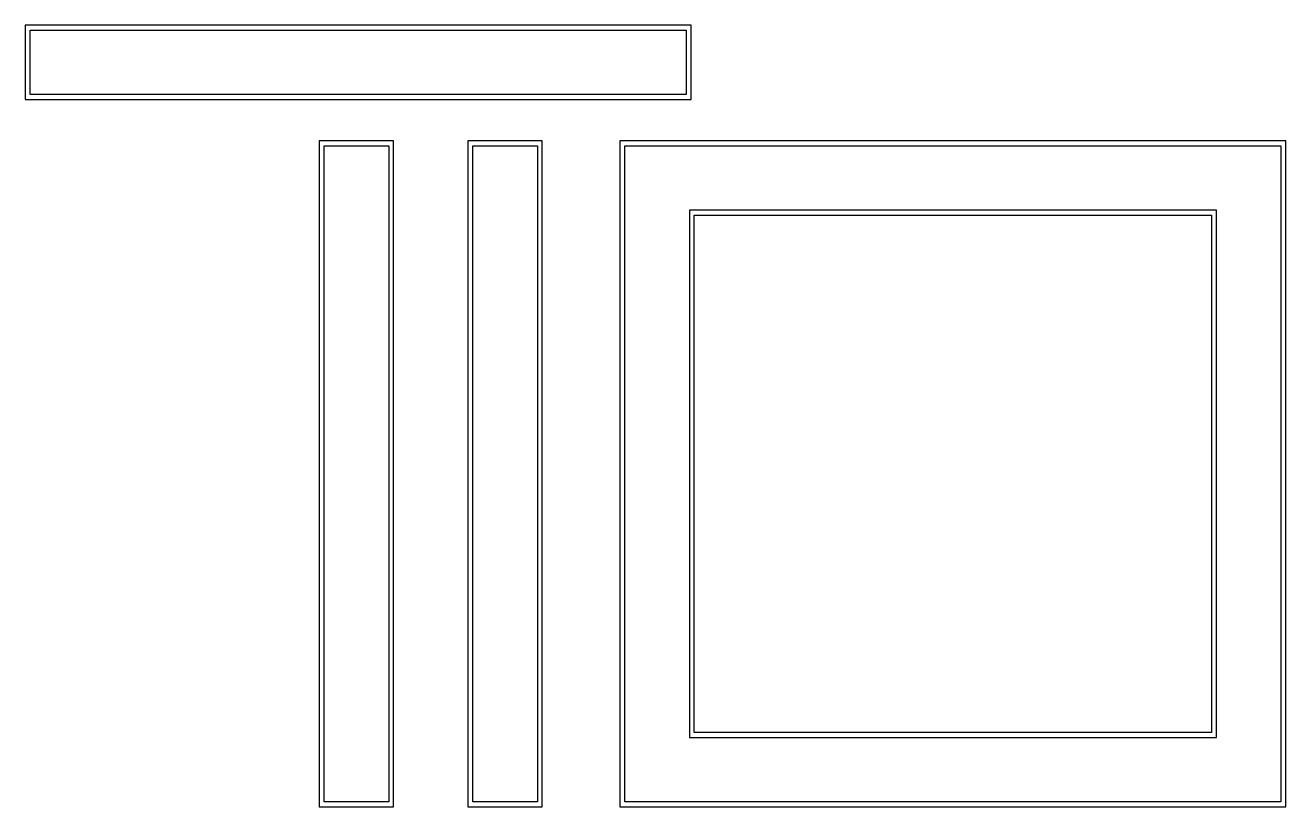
# Model space of a CAD drawing. Extents: x 0 to 8.48, y 0 to 5.26.
import ezdxf

# ---------------------------------------------------------------- set-up
doc = ezdxf.new("R2010")
doc.units = 0
doc.layers.get('0').update_dxf_attribs({"linetype": 'CONTINUOUS'})

msp = doc.modelspace()

# ---------------------------------------------------------------- linework, layer by layer
at = {"color": 0}
for points in [[(0, 5.2555), (0, 4.7555), (4.4778, 4.7555), (4.4778, 5.2555), (0, 5.2555)], [(0.0333, 5.2223), (4.4444, 5.2223), (4.4444, 4.7889), (0.0333, 4.7889), (0.0333, 5.2223)], [(1.9777, 0.0001), (2.4777, 0.0001), (2.4777, 4.4778), (1.9777, 4.4778), (1.9777, 0.0001)], [(2.0111, 0.0333), (2.0111, 4.4445), (2.4444, 4.4445), (2.4444, 0.0333), (2.0111, 0.0333)], [(2.9777, 0.0001), (3.4777, 0.0001), (3.4777, 4.4778), (2.9777, 4.4778), (2.9777, 0.0001)], [(3.0111, 0.0333), (3.0111, 4.4445), (3.4444, 4.4445), (3.4444, 0.0333), (3.0111, 0.0333)], [(4, 4.4778), (4, 0.0001), (8.4778, 0.0001), (8.4778, 4.4778), (4, 4.4778)], [(4.0333, 4.4445), (8.4444, 4.4445), (8.4444, 0.0333), (4.0333, 0.0333), (4.0333, 4.4445)], [(4.4667, 4.0111), (4.4667, 0.4666), (8.0111, 0.4666), (8.0111, 4.0111), (4.4667, 4.0111)], [(4.5, 3.9777), (7.9778, 3.9777), (7.9778, 0.5001), (4.5, 0.5001), (4.5, 3.9777)]]:
    msp.add_lwpolyline(points, close=True, dxfattribs=at)

doc.saveas('drawing.dxf')
